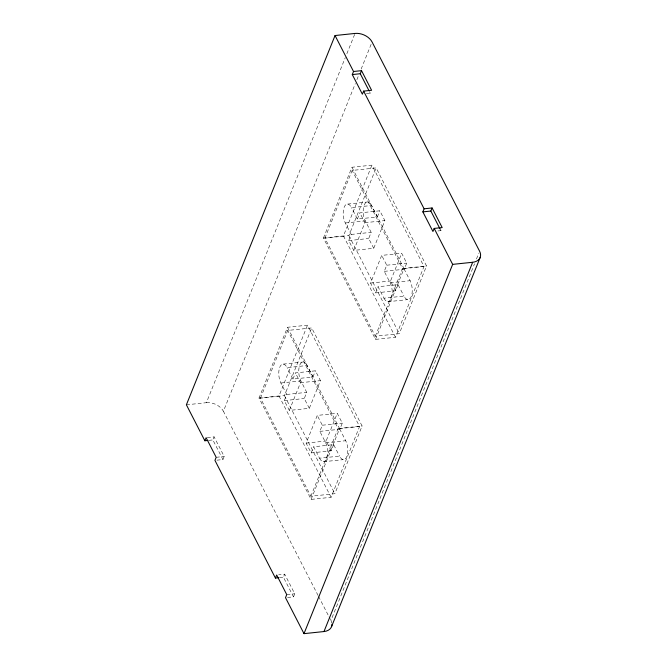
<?xml version="1.0" encoding="UTF-8"?>
<svg xmlns="http://www.w3.org/2000/svg" width="667" height="667" viewBox="0 0 667 667"><rect width="100%" height="100%" fill="white"/><g stroke="black" fill="none" stroke-linecap="round" stroke-linejoin="round"><path stroke-width="0.5" stroke-dasharray="3.33 2.5" d="M186.385 404.802L206.37 402.701L345.306 57.595M346.865 53.735L355.036 33.433M318.084 595.481L223.403 411.247L355.336 83.542M356.895 79.681L358.838 74.846M361.172 69.043L371.677 42.946M216.942 460.172L222.945 459.538L212.856 439.928L214.099 436.852L206.103 437.685M222.945 459.538L224.179 456.461L214.099 436.852M366.375 93.764L370.368 93.347L370.994 91.804M259.013 398.057L287.51 327.28L307.495 325.179L359.58 426.521L331.082 497.299L311.097 499.4L259.013 398.057L278.998 395.956L307.495 325.179M323.437 238.036L351.934 167.259L371.919 165.158L424.004 266.5L395.506 337.277L375.521 339.386L323.437 238.036L343.422 235.935L371.919 165.158M260.472 398.149L287.727 330.448L311.714 327.931L362.114 426.005L334.859 493.705L310.88 496.231L260.472 398.149L284.459 395.631L311.714 327.931M324.896 238.136L352.151 170.435L376.138 167.909L426.538 265.983L399.283 333.683L375.304 336.21L324.896 238.136L348.883 235.609L376.138 167.909M292.955 379.073L295.431 372.92L315.416 370.819L320.46 380.624L309.313 408.321L289.328 410.422L284.284 400.617L286.76 394.455L280.882 383.016A11.272 5.111 84 0 1 279.781 367.15A11.272 5.111 84 0 1 287.077 367.634L307.062 365.524L312.94 376.972L292.955 379.073L287.077 367.634M357.379 219.051L359.855 212.898L379.84 210.797L384.884 220.602L373.737 248.299L353.752 250.4L348.708 240.595L351.184 234.442L345.306 222.995A11.272 5.111 84 0 1 344.205 207.129A11.272 5.111 84 0 1 351.501 207.612L371.486 205.511L377.364 216.95L357.379 219.051L351.501 207.612M289.328 410.422L300.475 382.725L295.431 372.92M353.752 250.4L364.899 222.703L359.855 212.898M309.313 408.321L304.269 398.507L306.745 392.354L300.867 380.915A11.272 5.111 84 0 1 299.766 365.049A11.272 5.111 84 0 1 307.062 365.524M312.94 376.972L315.416 370.819M373.737 248.299L368.693 238.494L371.169 232.341L365.291 220.894A11.272 5.111 84 0 1 364.19 205.027A11.272 5.111 84 0 1 371.486 205.511M377.364 216.95L379.84 210.797M333.633 444.664L331.149 450.817L311.164 452.918L306.128 443.113L317.275 415.416L337.26 413.315L342.304 423.12L339.828 429.281L345.706 440.72A11.272 5.111 84 0 1 346.807 456.587A11.272 5.111 84 0 1 339.511 456.103L319.526 458.204L313.648 446.765L333.633 444.664L339.511 456.103M398.049 284.642L395.573 290.804L375.588 292.905L370.552 283.091L381.699 255.403L401.684 253.293L406.728 263.106L404.244 269.26L410.13 280.699A11.272 5.111 84 0 1 411.231 296.565A11.272 5.111 84 0 1 403.935 296.09L383.95 298.191L378.064 286.752L398.049 284.642L403.935 296.09M311.164 452.918L313.648 446.765M319.526 458.204A11.272 5.111 84 0 0 326.822 458.688A11.272 5.111 84 0 0 325.721 442.821L319.835 431.382L322.319 425.221L317.275 415.416M375.588 292.905L378.064 286.752M383.95 298.191A11.272 5.111 84 0 0 391.246 298.666A11.272 5.111 84 0 0 390.145 282.8L384.259 271.361L386.743 265.208L381.699 255.403M331.149 450.817L326.113 441.012L337.26 413.315M395.573 290.804L390.537 280.99L401.684 253.293M310.88 496.231L338.136 428.531L287.727 330.448M375.304 336.21L402.56 268.509L352.151 170.435M311.097 499.4L339.595 428.623L287.51 327.28M375.521 339.386L404.019 268.609L351.934 167.259M287.51 597.482L293.505 596.848L283.425 577.23L284.667 574.154L278.673 574.787M293.505 596.848L294.747 593.772L284.667 574.154M437.936 230.965L440.937 230.649L441.554 229.115M331.824 623.061A13.532 9.163 21.9 0 0 330.932 620.477L474.537 263.773M476.488 258.938L478.823 253.143M347.624 204.085L367.609 201.984M345.306 222.995L365.291 220.894M364.899 222.703L384.884 220.602M351.184 234.442L371.169 232.341M348.708 240.595L368.693 238.494M386.743 265.208L406.728 263.106M402.56 268.509L426.538 265.983M404.019 268.609L424.004 266.5M384.259 271.361L404.244 269.26M370.552 283.091L390.537 280.99M390.145 282.8L410.13 280.699M387.827 301.717L407.812 299.616M283.2 364.107L303.185 362.006M280.882 383.016L300.867 380.915M300.475 382.725L320.46 380.624M286.76 394.455L306.745 392.354M284.284 400.617L304.269 398.507M322.319 425.221L342.304 423.12M208.863 440.345L212.856 439.928M338.136 428.531L362.114 426.005M339.595 428.623L359.58 426.521M319.835 431.382L339.828 429.281M306.128 443.113L326.113 441.012M325.721 442.821L345.706 440.72M216.183 457.304L224.179 456.461M323.403 461.731L343.388 459.63M279.431 577.655L283.425 577.23M286.752 594.614L294.747 593.772M369.451 91.562L370.368 93.347M440.02 228.873L440.937 230.649M348.883 235.609L399.283 333.683M343.422 235.935L395.506 337.277M284.459 395.631L334.859 493.705M278.998 395.956L331.082 497.299M318.559 596.406L328.548 615.849M329.031 616.775L330.932 620.477M206.37 402.701A13.532 9.163 21.9 0 1 223.403 411.247"/><path stroke-width="1" d="M278.431 577.755L275.429 578.072L276.672 574.996L286.752 594.614L285.509 597.69L303.994 633.65L323.979 631.549L472.653 262.273A13.532 9.163 21.9 0 0 479.598 251.209L372.069 41.979A13.532 9.163 21.9 0 0 355.036 33.433L335.051 35.534L186.385 404.802L204.869 440.77L207.862 440.453M204.869 440.77L206.103 437.685L216.183 457.304L214.949 460.38L275.429 578.072M353.535 71.494L361.531 70.652L371.611 90.27L363.615 91.112L362.381 94.189L352.293 74.571L353.535 71.494L335.051 35.534M368.993 90.67L360.288 73.729L361.531 70.652M424.104 208.804L432.099 207.962L442.179 227.572L434.184 228.414L432.941 231.491L422.861 211.881L424.104 208.804L363.615 91.112M440.02 228.873L430.857 211.039L432.099 207.962M303.994 633.65L452.66 264.374L434.184 228.414M331.524 626.713L480.19 257.437M352.293 74.571L360.288 73.729M422.861 211.881L430.857 211.039M452.66 264.374L472.653 262.273M331.949 624.329A13.532 9.163 21.9 0 1 323.979 631.549"/></g></svg>
